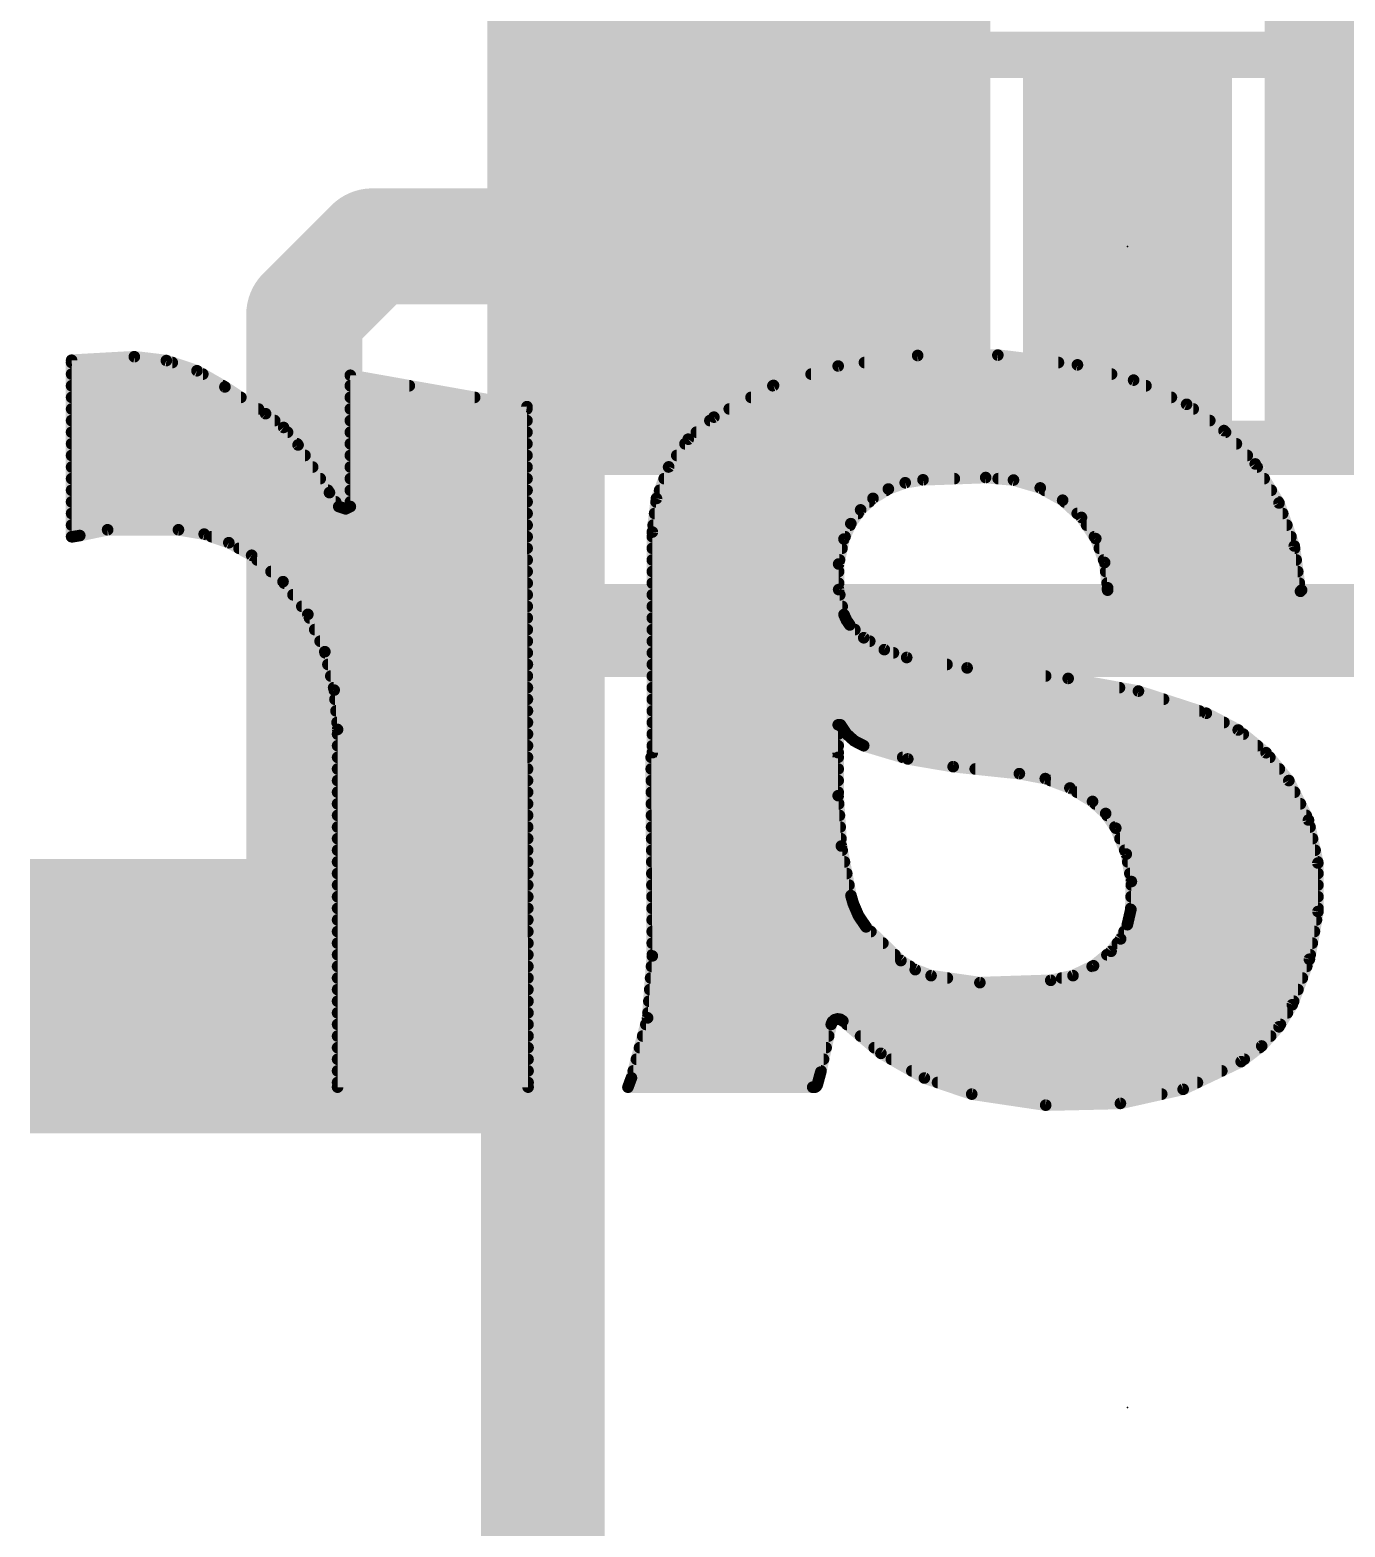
# Model space of a CAD drawing. Extents: x -57.1 to 21.7, y -10.2 to 39.5.
# Drawn here: x 14.11 to 16.986, y 16.249 to 19.523 of the extents above; entities that cross this region are included whole.
import ezdxf

# ---------------------------------------------------------------- set-up
doc = ezdxf.new("R2010")
doc.units = 0
for name, color, linetype in [('1', 12, 'CONTINUOUS'), ('16', 132, 'CONTINUOUS'), ('21', 53, 'CONTINUOUS'), ('22', 53, 'CONTINUOUS'), ('23', 53, 'CONTINUOUS'), ('51', 53, 'CONTINUOUS')]:
    doc.layers.add(name, color=color, linetype=linetype)

# ---------------------------------------------------------------- blocks, each defined once
blk = doc.blocks.new('RECT')
blk.add_solid([(-0.5, -0.5), (0.5, -0.5), (-0.5, 0.5), (0.5, 0.5)])

msp = doc.modelspace()

# ---------------------------------------------------------------- linework, layer by layer
at = {"layer": '1', "const_width": 0.254}
for points in [[(15.66, 20.955), (15.66, 19.05)], [(14.71, 18.901), (14.859, 19.05)], [(14.859, 19.05), (15.66, 19.05)], [(14.71, 17.41), (14.71, 18.901)]]:
    msp.add_lwpolyline(points, dxfattribs=at)
at = {"layer": '1', "const_width": 0.127}
for points in [[(14.859, 19.1135, 1), (14.859, 18.9865)], [(14.9039, 19.0051, 1), (14.8141, 19.0949)], [(15.66, 18.9865, 1), (15.66, 19.1135)], [(15.5965, 19.05, 1), (15.7235, 19.05)], [(14.7735, 18.901, 1), (14.6465, 18.901)], [(14.6651, 18.9459, 1), (14.7549, 18.8561)], [(14.6465, 17.41, 1), (14.7735, 17.41)]]:
    msp.add_lwpolyline(points, format="xyb", dxfattribs=at)
at = {"layer": '16', "const_width": 0.254}
msp.add_lwpolyline([(15.24, 24.892), (15.24, 15.24)], dxfattribs=at)
at = {"layer": '21', "const_width": 0.2032}
for points in [[(15.083, 18.137), (15.083, 18.21)], [(15.083, 18.21), (17.91, 18.21)]]:
    msp.add_lwpolyline(points, dxfattribs=at)
at = {"layer": '21', "const_width": 0.1016}
for points in [[(15.1338, 18.21, 1), (15.0322, 18.21)], [(15.083, 18.2608, 1), (15.083, 18.1592)], [(15.0322, 18.137, 1), (15.1338, 18.137)]]:
    msp.add_lwpolyline(points, format="xyb", dxfattribs=at)
at = {"layer": '22', "const_width": 0.0254}
for points in [[(14.3383, 18.8087), (14.2011, 18.8011)], [(14.2011, 18.8011), (14.2011, 18.415)], [(14.2011, 18.796), (14.4212, 18.796)], [(14.4084, 18.8003), (14.3383, 18.8087)], [(14.4753, 18.778), (14.4084, 18.8003)], [(15.7361, 18.7459), (15.8775, 18.7884)], [(15.8775, 18.7884), (16.0514, 18.8114)], [(15.935, 18.796), (16.3592, 18.796)], [(16.0514, 18.8114), (16.2267, 18.8122)], [(16.2267, 18.8122), (16.4008, 18.7909)], [(16.4008, 18.7909), (16.5237, 18.7575)], [(14.2011, 18.7706), (14.4881, 18.7706)], [(14.5364, 18.7427), (14.4753, 18.778)], [(15.1968, 18.6995), (14.8107, 18.7681)], [(14.8107, 18.7681), (14.8107, 18.481)], [(15.8183, 18.7706), (16.4754, 18.7706)], [(16.5237, 18.7575), (16.6395, 18.7046)], [(14.2011, 18.7452), (14.5321, 18.7452)], [(14.2011, 18.7198), (14.5712, 18.7198)], [(14.6253, 18.6842), (14.5364, 18.7427)], [(14.8107, 18.7452), (14.9396, 18.7452)], [(14.8107, 18.7198), (15.0825, 18.7198)], [(15.6058, 18.6766), (15.7361, 18.7459)], [(15.687, 18.7198), (16.6062, 18.7198)], [(15.7348, 18.7452), (16.5506, 18.7452)], [(14.2011, 18.6944), (14.6098, 18.6944)], [(14.8107, 18.6944), (15.1968, 18.6944)], [(15.1994, 17.211), (15.1968, 18.6995)], [(15.6393, 18.6944), (16.654, 18.6944)], [(16.6395, 18.7046), (16.7213, 18.6471)], [(14.2011, 18.669), (14.6452, 18.669)], [(14.6648, 18.654), (14.6253, 18.6842)], [(14.6964, 18.6157), (14.6648, 18.654)], [(14.8107, 18.669), (15.1969, 18.669)], [(15.5496, 18.6283), (15.6058, 18.6766)], [(15.597, 18.669), (16.6902, 18.669)], [(14.2011, 18.6436), (14.6733, 18.6436)], [(14.8107, 18.6436), (15.1969, 18.6436)], [(15.5069, 18.5678), (15.5496, 18.6283)], [(15.5674, 18.6436), (16.7246, 18.6436)], [(16.7213, 18.6471), (16.7896, 18.5742)], [(14.2011, 18.6182), (14.6943, 18.6182)], [(14.2011, 18.5928), (14.7115, 18.5928)], [(14.765, 18.5115), (14.6964, 18.6157)], [(14.8107, 18.6182), (15.1969, 18.6182)], [(14.8107, 18.5928), (15.197, 18.5928)], [(15.5246, 18.5928), (16.7721, 18.5928)], [(15.5425, 18.6182), (16.7484, 18.6182)], [(14.2011, 18.5674), (14.7282, 18.5674)], [(14.8107, 18.5674), (15.197, 18.5674)], [(15.4802, 18.4987), (15.5069, 18.5678)], [(15.5067, 18.5674), (16.7937, 18.5674)], [(16.7896, 18.5742), (16.8416, 18.4888)], [(14.2011, 18.542), (14.7449, 18.542)], [(14.8107, 18.542), (15.1971, 18.542)], [(15.4969, 18.542), (16.1316, 18.542)], [(16.0242, 18.5331), (15.9873, 18.5194)], [(16.063, 18.5395), (16.0242, 18.5331)], [(16.2001, 18.5445), (16.063, 18.5395)], [(16.2609, 18.539), (16.2001, 18.5445)], [(16.2275, 18.542), (16.8092, 18.542)], [(16.3195, 18.5217), (16.2609, 18.539)], [(14.2011, 18.5166), (14.7616, 18.5166)], [(14.2011, 18.4912), (14.7785, 18.4912)], [(14.7853, 18.481), (14.765, 18.5115)], [(14.8107, 18.5166), (15.1971, 18.5166)], [(14.8107, 18.4912), (15.1972, 18.4912)], [(15.4711, 18.4252), (15.4802, 18.4987)], [(15.4793, 18.4912), (15.9455, 18.4912)], [(15.4871, 18.5166), (15.9828, 18.5166)], [(15.9537, 18.4988), (15.9266, 18.4737)], [(15.9873, 18.5194), (15.9537, 18.4988)], [(16.3684, 18.4948), (16.3195, 18.5217)], [(16.3288, 18.5166), (16.8246, 18.5166)], [(16.4096, 18.4572), (16.3684, 18.4948)], [(16.3724, 18.4912), (16.8401, 18.4912)], [(14.2011, 18.4658), (15.1972, 18.4658)], [(14.8006, 18.476), (14.7853, 18.481)], [(14.8107, 18.481), (14.8006, 18.476)], [(15.4761, 18.4658), (15.921, 18.4658)], [(15.9266, 18.4737), (15.9052, 18.4437)], [(16.4002, 18.4658), (16.8497, 18.4658)], [(16.4408, 18.4109), (16.4096, 18.4572)], [(16.8416, 18.4888), (16.875, 18.3946)], [(14.2011, 18.4404), (15.1973, 18.4404)], [(14.2189, 18.4175), (14.2799, 18.4302)], [(14.2799, 18.4302), (14.4348, 18.4302)], [(14.4348, 18.4302), (14.491, 18.4207)], [(15.4711, 17.9426), (15.4711, 18.4252)], [(15.473, 18.4404), (15.9037, 18.4404)], [(15.9052, 18.4437), (15.8902, 18.4099)], [(16.4209, 18.4404), (16.8587, 18.4404)], [(14.2011, 18.415), (14.2037, 18.415)], [(14.2011, 18.415), (14.2037, 18.415)], [(14.2037, 18.415), (14.2189, 18.4175)], [(14.491, 18.4207), (14.5449, 18.4019)], [(14.5073, 18.415), (15.1973, 18.415)], [(14.5449, 18.4019), (14.5948, 18.3744)], [(15.4711, 18.415), (15.8925, 18.415)], [(15.8902, 18.4099), (15.8785, 18.3553)], [(16.438, 18.415), (16.8678, 18.415)], [(16.4602, 18.3586), (16.4408, 18.4109)], [(16.875, 18.3946), (16.8885, 18.2956)], [(14.5672, 18.3896), (15.1973, 18.3896)], [(14.5948, 18.3744), (14.6635, 18.3167)], [(14.6069, 18.3642), (15.1974, 18.3642)], [(15.4711, 18.3896), (15.8859, 18.3896)], [(15.4711, 18.3642), (15.8804, 18.3642)], [(16.4487, 18.3896), (16.8757, 18.3896)], [(16.4581, 18.3642), (16.8791, 18.3642)], [(16.4668, 18.3032), (16.4602, 18.3586)], [(14.6372, 18.3388), (15.1974, 18.3388)], [(15.4711, 18.3388), (15.8785, 18.3388)], [(15.8785, 18.3553), (15.8785, 18.2994)], [(16.4626, 18.3388), (16.8826, 18.3388)], [(14.6635, 18.3167), (14.7178, 18.2452)], [(14.666, 18.3134), (15.1975, 18.3134)], [(15.4711, 18.3134), (15.8785, 18.3134)], [(15.8785, 18.2994), (15.8902, 18.2448)], [(16.4656, 18.3134), (16.8861, 18.3134)], [(16.4668, 18.2982), (16.4668, 18.3032)], [(16.891, 18.2982), (16.4668, 18.2982)], [(16.8885, 18.2956), (16.891, 18.2982)], [(14.6853, 18.288), (15.1975, 18.288)], [(14.7045, 18.2626), (15.1976, 18.2626)], [(15.4711, 18.288), (15.881, 18.288)], [(15.4711, 18.2626), (15.8864, 18.2626)], [(14.7178, 18.2452), (14.7549, 18.1635)], [(14.7214, 18.2372), (15.1976, 18.2372)], [(15.4711, 18.2372), (15.8935, 18.2372)], [(15.8902, 18.2448), (15.8955, 18.2328)], [(15.8955, 18.2328), (15.9029, 18.222)], [(14.7329, 18.2118), (15.1977, 18.2118)], [(15.4711, 18.2118), (15.914, 18.2118)], [(15.9029, 18.222), (15.9334, 18.194)], [(14.7445, 18.1864), (15.1977, 18.1864)], [(14.7549, 18.1635), (14.7754, 18.0795)], [(15.4711, 18.1864), (15.9466, 18.1864)], [(15.9334, 18.194), (15.9784, 18.1681)], [(15.9784, 18.1681), (16.0274, 18.1508)], [(14.7555, 18.161), (15.1977, 18.161)], [(14.7617, 18.1356), (15.1978, 18.1356)], [(15.4711, 18.161), (15.9984, 18.161)], [(15.4711, 18.1356), (16.1155, 18.1356)], [(16.0274, 18.1508), (16.1595, 18.128)], [(14.7679, 18.1102), (15.1978, 18.1102)], [(15.4711, 18.1102), (16.3313, 18.1102)], [(16.1595, 18.128), (16.3805, 18.1051)], [(16.3805, 18.1051), (16.5342, 18.0773)], [(14.7741, 18.0848), (15.1979, 18.0848)], [(14.7754, 18.0795), (14.7828, 17.9934)], [(15.4711, 18.0848), (16.4927, 18.0848)], [(16.5342, 18.0773), (16.6827, 18.0289)], [(14.7771, 18.0594), (15.1979, 18.0594)], [(14.7793, 18.034), (15.198, 18.034)], [(15.4711, 18.0594), (16.5891, 18.0594)], [(15.4711, 18.034), (16.667, 18.034)], [(14.7815, 18.0086), (15.198, 18.0086)], [(15.4711, 18.0086), (16.7213, 18.0086)], [(15.8826, 18.0035), (15.8775, 18.0035)], [(15.8775, 18.0035), (15.8775, 17.9426)], [(15.8954, 17.9841), (15.8826, 18.0035)], [(16.6827, 18.0289), (16.7524, 17.9923)], [(14.7828, 17.9934), (14.7828, 17.211)], [(14.7828, 17.9832), (15.1981, 17.9832)], [(15.4711, 17.9832), (15.8775, 17.9832)], [(15.9127, 17.9685), (15.8954, 17.9841)], [(15.8964, 17.9832), (16.7635, 17.9832)], [(15.9334, 17.9578), (15.9127, 17.9685)], [(16.7524, 17.9923), (16.8133, 17.9425)], [(14.7828, 17.9578), (15.1981, 17.9578)], [(14.7828, 17.9324), (15.1981, 17.9324)], [(15.4711, 17.4981), (15.4686, 17.9324)], [(15.4686, 17.9324), (15.8775, 17.9324)], [(15.4711, 17.9578), (15.8775, 17.9578)], [(15.8775, 17.9426), (15.4711, 17.9426)], [(15.8775, 17.9324), (15.8775, 17.8486)], [(16.0298, 17.929), (15.9334, 17.9578)], [(15.9334, 17.9578), (16.7946, 17.9578)], [(16.0186, 17.9324), (16.8216, 17.9324)], [(16.8133, 17.9425), (16.8631, 17.8816)], [(14.7828, 17.907), (15.1982, 17.907)], [(15.4687, 17.907), (15.8775, 17.907)], [(16.129, 17.9121), (16.0298, 17.929)], [(16.2738, 17.8968), (16.129, 17.9121)], [(16.1773, 17.907), (16.8423, 17.907)], [(14.7828, 17.8816), (15.1982, 17.8816)], [(15.4689, 17.8816), (15.8775, 17.8816)], [(16.3304, 17.886), (16.2738, 17.8968)], [(16.3843, 17.8655), (16.3304, 17.886)], [(16.3419, 17.8816), (16.8631, 17.8816)], [(16.8631, 17.8816), (16.906, 17.7954)], [(14.7828, 17.8562), (15.1983, 17.8562)], [(15.469, 17.8562), (15.8775, 17.8562)], [(15.8775, 17.8486), (15.8845, 17.7385)], [(16.4338, 17.8359), (16.3843, 17.8655)], [(16.3998, 17.8562), (16.8757, 17.8562)], [(16.4626, 17.8096), (16.4338, 17.8359)], [(14.7828, 17.8308), (15.1983, 17.8308)], [(14.7828, 17.8054), (15.1984, 17.8054)], [(15.4692, 17.8308), (15.8786, 17.8308)], [(15.4693, 17.8054), (15.8803, 17.8054)], [(16.4394, 17.8308), (16.8884, 17.8308)], [(16.4846, 17.7775), (16.4626, 17.8096)], [(16.4655, 17.8054), (16.901, 17.8054)], [(14.7828, 17.78), (15.1984, 17.78)], [(15.4695, 17.78), (15.8819, 17.78)], [(16.4829, 17.78), (16.9094, 17.78)], [(16.5076, 17.7209), (16.4846, 17.7775)], [(16.906, 17.7954), (16.9266, 17.7013)], [(14.7828, 17.7546), (15.1985, 17.7546)], [(15.4696, 17.7546), (15.8835, 17.7546)], [(15.8845, 17.7385), (15.9055, 17.6301)], [(16.4939, 17.7546), (16.9149, 17.7546)], [(14.7828, 17.7292), (15.1985, 17.7292)], [(14.7828, 17.7038), (15.1985, 17.7038)], [(15.4698, 17.7292), (15.8863, 17.7292)], [(15.4699, 17.7038), (15.8912, 17.7038)], [(16.5042, 17.7292), (16.9205, 17.7292)], [(16.5187, 17.6608), (16.5076, 17.7209)], [(16.5108, 17.7038), (16.9261, 17.7038)], [(14.7828, 17.6784), (15.1986, 17.6784)], [(15.4701, 17.6784), (15.8962, 17.6784)], [(16.5155, 17.6784), (16.9267, 17.6784)], [(16.9266, 17.7013), (16.9269, 17.5952)], [(14.7828, 17.653), (15.1986, 17.653)], [(15.4702, 17.653), (15.9011, 17.653)], [(16.5176, 17.5997), (16.5187, 17.6608)], [(16.5186, 17.653), (16.9267, 17.653)], [(14.7828, 17.6276), (15.1987, 17.6276)], [(15.4704, 17.6276), (15.9062, 17.6276)], [(15.9055, 17.6301), (15.9106, 17.6124)], [(15.9106, 17.6124), (15.9221, 17.5856)], [(16.5181, 17.6276), (16.9268, 17.6276)], [(14.7828, 17.6022), (15.1987, 17.6022)], [(14.7828, 17.5768), (15.1988, 17.5768)], [(15.4705, 17.6022), (15.915, 17.6022)], [(15.4707, 17.5768), (15.9281, 17.5768)], [(15.9221, 17.5856), (15.9385, 17.5616)], [(16.5099, 17.5663), (16.5176, 17.5997)], [(16.5123, 17.5768), (16.9235, 17.5768)], [(16.5176, 17.6022), (16.9268, 17.6022)], [(16.9269, 17.5952), (16.908, 17.4907)], [(14.7828, 17.5514), (15.1988, 17.5514)], [(15.4708, 17.5514), (15.949, 17.5514)], [(15.9385, 17.5616), (16.0147, 17.4879)], [(16.4953, 17.5354), (16.5099, 17.5663)], [(16.5028, 17.5514), (16.919, 17.5514)], [(14.7828, 17.526), (15.1989, 17.526)], [(15.4709, 17.526), (15.9753, 17.526)], [(16.436, 17.4766), (16.4744, 17.5082)], [(16.4744, 17.5082), (16.4953, 17.5354)], [(16.4881, 17.526), (16.9144, 17.526)], [(14.7828, 17.5006), (15.1989, 17.5006)], [(14.7828, 17.4752), (15.1989, 17.4752)], [(15.4608, 17.3626), (15.4711, 17.4981)], [(15.4694, 17.4752), (16.0348, 17.4752)], [(15.4711, 17.5006), (16.0016, 17.5006)], [(16.0147, 17.4879), (16.046, 17.4681)], [(16.3911, 17.455), (16.436, 17.4766)], [(16.4331, 17.4752), (16.9022, 17.4752)], [(16.4652, 17.5006), (16.9098, 17.5006)], [(16.908, 17.4907), (16.8707, 17.3914)], [(14.7828, 17.4498), (15.199, 17.4498)], [(15.4674, 17.4498), (16.1163, 17.4498)], [(16.046, 17.4681), (16.0807, 17.4549)], [(16.0807, 17.4549), (16.1874, 17.4396)], [(16.1874, 17.4396), (16.3424, 17.4447)], [(16.3424, 17.4447), (16.3911, 17.455)], [(16.3665, 17.4498), (16.8926, 17.4498)], [(14.7828, 17.4244), (15.199, 17.4244)], [(15.4655, 17.4244), (16.8831, 17.4244)], [(14.7828, 17.399), (15.1991, 17.399)], [(15.4635, 17.399), (16.8736, 17.399)], [(16.8707, 17.3914), (16.8415, 17.3431)], [(14.7828, 17.3736), (15.1991, 17.3736)], [(14.7828, 17.3482), (15.1992, 17.3482)], [(15.4254, 17.2314), (15.4608, 17.3626)], [(15.4569, 17.3482), (15.8623, 17.3482)], [(15.4616, 17.3736), (16.8599, 17.3736)], [(15.8623, 17.3482), (15.8394, 17.2441)], [(15.8649, 17.3541), (15.8623, 17.3482)], [(15.8697, 17.3584), (15.8649, 17.3541)], [(15.8759, 17.3603), (15.8697, 17.3584)], [(15.8823, 17.3594), (15.8759, 17.3603)], [(15.8877, 17.3558), (15.8823, 17.3594)], [(15.971, 17.285), (15.8877, 17.3558)], [(15.8966, 17.3482), (16.8446, 17.3482)], [(16.8415, 17.3431), (16.8038, 17.3011)], [(14.7828, 17.3228), (15.1992, 17.3228)], [(15.45, 17.3228), (15.8567, 17.3228)], [(15.9265, 17.3228), (16.8233, 17.3228)], [(14.7828, 17.2974), (15.1993, 17.2974)], [(15.4432, 17.2974), (15.8511, 17.2974)], [(15.9564, 17.2974), (16.7989, 17.2974)], [(16.0661, 17.231), (15.971, 17.285)], [(16.8038, 17.3011), (16.7589, 17.2669)], [(14.7828, 17.272), (15.1993, 17.272)], [(14.7828, 17.2466), (15.1993, 17.2466)], [(15.4295, 17.2466), (15.8399, 17.2466)], [(15.4363, 17.272), (15.8455, 17.272)], [(15.9939, 17.272), (16.7656, 17.272)], [(16.0386, 17.2466), (16.7164, 17.2466)], [(16.7589, 17.2669), (16.632, 17.2063)], [(14.7828, 17.2212), (15.1994, 17.2212)], [(15.4178, 17.211), (15.4254, 17.2314)], [(15.4216, 17.2212), (15.8332, 17.2212)], [(15.8296, 17.2125), (15.8259, 17.2107)], [(15.8318, 17.2161), (15.8296, 17.2125)], [(15.8394, 17.2441), (15.8318, 17.2161)], [(16.1696, 17.1958), (16.0661, 17.231)], [(16.0949, 17.2212), (16.6631, 17.2212)], [(14.7828, 17.211), (15.1994, 17.211)], [(15.8217, 17.211), (15.4178, 17.211)], [(15.8259, 17.2107), (15.8217, 17.211)], [(16.3313, 17.1717), (16.1696, 17.1958)], [(16.1696, 17.1958), (16.5851, 17.1958)], [(16.632, 17.2063), (16.4948, 17.1755)], [(16.4948, 17.1755), (16.3313, 17.1717)]]:
    msp.add_lwpolyline(points, dxfattribs=at)
at = {"layer": '22', "const_width": 0.0127}
for points in [[(14.2007, 18.8074, 1), (14.2015, 18.7948)], [(14.2011, 18.8024, 1), (14.2011, 18.7896)], [(14.2074, 18.8011, 1), (14.1948, 18.8011)], [(14.3391, 18.815, 1), (14.3375, 18.8024)], [(14.3387, 18.8024, 1), (14.3379, 18.815)], [(14.4104, 18.8063, 1), (14.4063, 18.7943)], [(14.4076, 18.794, 1), (14.4091, 18.8066)], [(14.4212, 18.7896, 1), (14.4212, 18.8024)], [(15.8767, 18.7947, 1), (15.8783, 18.7821)], [(15.8793, 18.7823, 1), (15.8757, 18.7945)], [(15.935, 18.8024, 1), (15.935, 18.7896)], [(16.0513, 18.8177, 1), (16.0514, 18.805)], [(16.0522, 18.8051, 1), (16.0505, 18.8177)], [(16.2275, 18.8185, 1), (16.226, 18.8059)], [(16.2268, 18.8059, 1), (16.2267, 18.8186)], [(16.3592, 18.7896, 1), (16.3592, 18.8024)], [(16.4025, 18.797, 1), (16.3991, 18.7848)], [(16.4, 18.7846, 1), (16.4016, 18.7972)], [(14.2011, 18.777, 1), (14.2011, 18.7643)], [(14.4785, 18.7835, 1), (14.4721, 18.7725)], [(14.4733, 18.772, 1), (14.4773, 18.784)], [(14.4881, 18.7643, 1), (14.4881, 18.777)], [(14.8118, 18.7744, 1), (14.8096, 18.7618)], [(14.8171, 18.7681, 1), (14.8044, 18.7681)], [(15.8183, 18.777, 1), (15.8183, 18.7643)], [(16.4754, 18.7643, 1), (16.4754, 18.777)], [(16.5263, 18.7633, 1), (16.521, 18.7517)], [(16.522, 18.7514, 1), (16.5253, 18.7636)], [(14.2011, 18.7516, 1), (14.2011, 18.7388)], [(14.2011, 18.7262, 1), (14.2011, 18.7134)], [(14.5399, 18.748, 1), (14.5329, 18.7374)], [(14.5321, 18.7388, 1), (14.5321, 18.7516)], [(14.5332, 18.7372, 1), (14.5396, 18.7482)], [(14.5712, 18.7134, 1), (14.5712, 18.7262)], [(14.8107, 18.7516, 1), (14.8107, 18.7388)], [(14.8107, 18.7262, 1), (14.8107, 18.7134)], [(14.9396, 18.7388, 1), (14.9396, 18.7516)], [(15.0825, 18.7134, 1), (15.0825, 18.7262)], [(15.687, 18.7262, 1), (15.687, 18.7134)], [(15.7348, 18.7516, 1), (15.7348, 18.7388)], [(15.7343, 18.752, 1), (15.738, 18.7398)], [(15.7391, 18.7403, 1), (15.7331, 18.7515)], [(16.5506, 18.7388, 1), (16.5506, 18.7516)], [(16.6062, 18.7134, 1), (16.6062, 18.7262)], [(14.2011, 18.7008, 1), (14.2011, 18.6881)], [(14.6098, 18.6881, 1), (14.6098, 18.7008)], [(14.8107, 18.7008, 1), (14.8107, 18.6881)], [(15.2031, 18.6995, 1), (15.1905, 18.6995)], [(15.1957, 18.6932, 1), (15.1979, 18.7058)], [(15.1968, 18.6881, 1), (15.1968, 18.7008)], [(15.6393, 18.7008, 1), (15.6393, 18.6881)], [(16.6432, 18.7098, 1), (16.6358, 18.6994)], [(16.6369, 18.6988, 1), (16.6421, 18.7104)], [(16.654, 18.6881, 1), (16.654, 18.7008)], [(14.2011, 18.6754, 1), (14.2011, 18.6626)], [(14.6292, 18.6892, 1), (14.6214, 18.6792)], [(14.6218, 18.6789, 1), (14.6288, 18.6895)], [(14.6452, 18.6626, 1), (14.6452, 18.6754)], [(14.6696, 18.658, 1), (14.6599, 18.65)], [(14.8107, 18.6754, 1), (14.8107, 18.6626)], [(15.1969, 18.6626, 1), (15.1969, 18.6754)], [(15.597, 18.6754, 1), (15.597, 18.6626)], [(15.6028, 18.6822, 1), (15.6088, 18.671)], [(15.6099, 18.6718, 1), (15.6017, 18.6814)], [(16.6902, 18.6626, 1), (16.6902, 18.6754)], [(14.2011, 18.65, 1), (14.2011, 18.6372)], [(14.6609, 18.649, 1), (14.6686, 18.659)], [(14.6733, 18.6372, 1), (14.6733, 18.65)], [(14.8107, 18.65, 1), (14.8107, 18.6372)], [(15.1969, 18.6372, 1), (15.1969, 18.65)], [(15.5455, 18.6331, 1), (15.5538, 18.6235)], [(15.5548, 18.6246, 1), (15.5444, 18.632)], [(15.5674, 18.65, 1), (15.5674, 18.6372)], [(16.7259, 18.6515, 1), (16.7166, 18.6428)], [(16.7176, 18.6419, 1), (16.7249, 18.6523)], [(16.7246, 18.6372, 1), (16.7246, 18.65)], [(14.2011, 18.6246, 1), (14.2011, 18.6119)], [(14.2011, 18.5992, 1), (14.2011, 18.5864)], [(14.7017, 18.6192, 1), (14.6911, 18.6122)], [(14.6915, 18.6117, 1), (14.7013, 18.6197)], [(14.6943, 18.6119, 1), (14.6943, 18.6246)], [(14.7115, 18.5864, 1), (14.7115, 18.5992)], [(14.8107, 18.6246, 1), (14.8107, 18.6119)], [(14.8107, 18.5992, 1), (14.8107, 18.5864)], [(15.1969, 18.6119, 1), (15.1969, 18.6246)], [(15.197, 18.5864, 1), (15.197, 18.5992)], [(15.5246, 18.5992, 1), (15.5246, 18.5864)], [(15.5425, 18.6246, 1), (15.5425, 18.6119)], [(16.7484, 18.6119, 1), (16.7484, 18.6246)], [(16.7721, 18.5864, 1), (16.7721, 18.5992)], [(14.2011, 18.5738, 1), (14.2011, 18.561)], [(14.7282, 18.561, 1), (14.7282, 18.5738)], [(14.8107, 18.5738, 1), (14.8107, 18.561)], [(15.197, 18.561, 1), (15.197, 18.5738)], [(15.5067, 18.5738, 1), (15.5067, 18.561)], [(15.5017, 18.5715, 1), (15.5121, 18.5641)], [(15.5128, 18.5655, 1), (15.501, 18.5701)], [(16.795, 18.5775, 1), (16.7842, 18.5709)], [(16.785, 18.5698, 1), (16.7942, 18.5785)], [(16.7937, 18.561, 1), (16.7937, 18.5738)], [(14.2011, 18.5484, 1), (14.2011, 18.5357)], [(14.7449, 18.5357, 1), (14.7449, 18.5484)], [(14.8107, 18.5484, 1), (14.8107, 18.5357)], [(15.1971, 18.5357, 1), (15.1971, 18.5484)], [(15.4969, 18.5484, 1), (15.4969, 18.5357)], [(16.0231, 18.5394, 1), (16.0252, 18.5268)], [(16.0264, 18.5271, 1), (16.0219, 18.539)], [(16.0628, 18.5458, 1), (16.0632, 18.5332)], [(16.064, 18.5332, 1), (16.062, 18.5458)], [(16.1316, 18.5357, 1), (16.1316, 18.5484)], [(16.2007, 18.5508, 1), (16.1995, 18.5382)], [(16.2003, 18.5382, 1), (16.1999, 18.5508)], [(16.2275, 18.5484, 1), (16.2275, 18.5357)], [(16.2627, 18.545, 1), (16.2591, 18.5329)], [(16.2603, 18.5326, 1), (16.2615, 18.5453)], [(16.3226, 18.5273, 1), (16.3164, 18.5161)], [(16.8092, 18.5357, 1), (16.8092, 18.5484)], [(14.2011, 18.523, 1), (14.2011, 18.5102)], [(14.2011, 18.4976, 1), (14.2011, 18.4848)], [(14.7703, 18.515, 1), (14.7597, 18.508)], [(14.7597, 18.508, 1), (14.7703, 18.515)], [(14.7616, 18.5102, 1), (14.7616, 18.523)], [(14.7785, 18.4848, 1), (14.7785, 18.4976)], [(14.8107, 18.523, 1), (14.8107, 18.5102)], [(14.8107, 18.4976, 1), (14.8107, 18.4848)], [(15.1971, 18.5102, 1), (15.1971, 18.523)], [(15.1972, 18.4848, 1), (15.1972, 18.4976)], [(15.4793, 18.4976, 1), (15.4793, 18.4848)], [(15.4743, 18.501, 1), (15.4861, 18.4964)], [(15.4865, 18.4979, 1), (15.4739, 18.4995)], [(15.4871, 18.523, 1), (15.4871, 18.5102)], [(15.9455, 18.4848, 1), (15.9455, 18.4976)], [(15.9504, 18.5042, 1), (15.957, 18.4934)], [(15.958, 18.4941, 1), (15.9494, 18.5035)], [(15.9851, 18.5253, 1), (15.9895, 18.5134)], [(15.9828, 18.5102, 1), (15.9828, 18.523)], [(15.9906, 18.5139, 1), (15.984, 18.5248)], [(16.3177, 18.5156, 1), (16.3213, 18.5278)], [(16.3288, 18.523, 1), (16.3288, 18.5102)], [(16.3727, 18.4995, 1), (16.3641, 18.4901)], [(16.3653, 18.4893, 1), (16.3715, 18.5004)], [(16.3724, 18.4976, 1), (16.3724, 18.4848)], [(16.8246, 18.5102, 1), (16.8246, 18.523)], [(16.8401, 18.4848, 1), (16.8401, 18.4976)], [(14.2011, 18.4722, 1), (14.2011, 18.4595)], [(14.7873, 18.487, 1), (14.7833, 18.475)], [(14.78, 18.4775, 1), (14.7906, 18.4845)], [(14.7978, 18.4817, 1), (14.8034, 18.4703)], [(14.7986, 18.47, 1), (14.8026, 18.482)], [(14.8044, 18.481, 1), (14.8171, 18.481)], [(14.8135, 18.4753, 1), (14.8079, 18.4867)], [(15.1972, 18.4595, 1), (15.1972, 18.4722)], [(15.4761, 18.4722, 1), (15.4761, 18.4595)], [(15.9223, 18.4784, 1), (15.9309, 18.469)], [(15.921, 18.4595, 1), (15.921, 18.4722)], [(15.9318, 18.47, 1), (15.9215, 18.4774)], [(16.4002, 18.4722, 1), (16.4002, 18.4595)], [(16.4149, 18.4607, 1), (16.4043, 18.4536)], [(16.8475, 18.4909, 1), (16.8356, 18.4867)], [(16.8361, 18.4855, 1), (16.847, 18.4921)], [(16.8497, 18.4595, 1), (16.8497, 18.4722)], [(14.2011, 18.4468, 1), (14.2011, 18.434)], [(14.2799, 18.4366, 1), (14.2799, 18.4238)], [(14.2812, 18.424, 1), (14.2786, 18.4364)], [(14.4359, 18.4365, 1), (14.4337, 18.4239)], [(14.4348, 18.4238, 1), (14.4348, 18.4366)], [(15.1973, 18.434, 1), (15.1973, 18.4468)], [(15.4775, 18.4252, 1), (15.4648, 18.4252)], [(15.473, 18.4468, 1), (15.473, 18.434)], [(15.9, 18.4473, 1), (15.9103, 18.44)], [(15.911, 18.4411, 1), (15.8994, 18.4462)], [(15.9037, 18.434, 1), (15.9037, 18.4468)], [(16.4053, 18.4525, 1), (16.4139, 18.4619)], [(16.4209, 18.4468, 1), (16.4209, 18.434)], [(16.8587, 18.434, 1), (16.8587, 18.4468)], [(14.2011, 18.4214, 1), (14.2011, 18.4086)], [(14.2011, 18.4214, 1), (14.2011, 18.4086)], [(14.1948, 18.415, 1), (14.2074, 18.415)], [(14.2027, 18.4213, 1), (14.2047, 18.4087)], [(14.2037, 18.4086, 1), (14.2037, 18.4214)], [(14.2037, 18.4086, 1), (14.2037, 18.4214)], [(14.2176, 18.4237, 1), (14.2202, 18.4113)], [(14.2199, 18.4112, 1), (14.2179, 18.4238)], [(14.4931, 18.4267, 1), (14.4889, 18.4147)], [(14.49, 18.4144, 1), (14.4921, 18.4269)], [(14.5073, 18.4214, 1), (14.5073, 18.4086)], [(14.5479, 18.4075, 1), (14.5418, 18.3964)], [(14.5428, 18.3959, 1), (14.547, 18.4079)], [(15.1973, 18.4086, 1), (15.1973, 18.4214)], [(15.4648, 18.426, 1), (15.4774, 18.4244)], [(15.4711, 18.4214, 1), (15.4711, 18.4086)], [(15.8844, 18.4125, 1), (15.896, 18.4073)], [(15.8964, 18.4086, 1), (15.884, 18.4112)], [(15.8925, 18.4086, 1), (15.8925, 18.4214)], [(16.438, 18.4214, 1), (16.438, 18.4086)], [(16.4467, 18.4131, 1), (16.4348, 18.4087)], [(16.4355, 18.4074, 1), (16.4461, 18.4145)], [(16.8678, 18.4086, 1), (16.8678, 18.4214)], [(16.8813, 18.3955, 1), (16.8687, 18.3938)], [(14.5672, 18.396, 1), (14.5672, 18.3833)], [(14.5989, 18.3793, 1), (14.5907, 18.3695)], [(14.5917, 18.3688, 1), (14.5979, 18.38)], [(14.6069, 18.3706, 1), (14.6069, 18.3578)], [(15.1973, 18.3833, 1), (15.1973, 18.396)], [(15.1974, 18.3578, 1), (15.1974, 18.3706)], [(15.4711, 18.396, 1), (15.4711, 18.3833)], [(15.4711, 18.3706, 1), (15.4711, 18.3578)], [(15.8804, 18.3578, 1), (15.8804, 18.3706)], [(15.8859, 18.3833, 1), (15.8859, 18.396)], [(16.4487, 18.396, 1), (16.4487, 18.3833)], [(16.4581, 18.3706, 1), (16.4581, 18.3578)], [(16.4665, 18.3594, 1), (16.4539, 18.3579)], [(16.869, 18.3925, 1), (16.881, 18.3968)], [(16.8757, 18.3833, 1), (16.8757, 18.396)], [(16.8791, 18.3578, 1), (16.8791, 18.3706)], [(14.6372, 18.3452, 1), (14.6372, 18.3325)], [(15.1974, 18.3325, 1), (15.1974, 18.3452)], [(15.4711, 18.3452, 1), (15.4711, 18.3325)], [(15.8723, 18.3566, 1), (15.8847, 18.354)], [(15.8849, 18.3553, 1), (15.8722, 18.3553)], [(15.8785, 18.3325, 1), (15.8785, 18.3452)], [(16.4543, 18.3564, 1), (16.4662, 18.3608)], [(16.4626, 18.3452, 1), (16.4626, 18.3325)], [(16.8826, 18.3325, 1), (16.8826, 18.3452)], [(14.6686, 18.3205, 1), (14.6584, 18.3128)], [(14.6594, 18.3118, 1), (14.6676, 18.3215)], [(14.666, 18.3198, 1), (14.666, 18.3071)], [(15.1975, 18.3071, 1), (15.1975, 18.3198)], [(15.4711, 18.3198, 1), (15.4711, 18.3071)], [(15.8847, 18.3007, 1), (15.8723, 18.2981)], [(15.8722, 18.2994, 1), (15.8849, 18.2994)], [(15.8785, 18.3071, 1), (15.8785, 18.3198)], [(16.4656, 18.3198, 1), (16.4656, 18.3071)], [(16.4732, 18.3032, 1), (16.4604, 18.3032)], [(16.4668, 18.3046, 1), (16.4668, 18.2919)], [(16.4605, 18.3025, 1), (16.4731, 18.3039)], [(16.8839, 18.3, 1), (16.8931, 18.2912)], [(16.8861, 18.3071, 1), (16.8861, 18.3198)], [(16.8956, 18.2938, 1), (16.8864, 18.3026)], [(16.891, 18.2919, 1), (16.891, 18.3046)], [(14.6853, 18.2944, 1), (14.6853, 18.2816)], [(14.7045, 18.269, 1), (14.7045, 18.2563)], [(15.1975, 18.2816, 1), (15.1975, 18.2944)], [(15.1976, 18.2563, 1), (15.1976, 18.269)], [(15.4711, 18.2944, 1), (15.4711, 18.2816)], [(15.4711, 18.269, 1), (15.4711, 18.2563)], [(15.881, 18.2816, 1), (15.881, 18.2944)], [(15.8864, 18.2563, 1), (15.8864, 18.269)], [(16.4604, 18.2982, 1), (16.4732, 18.2982)], [(16.8822, 18.2947, 1), (16.8948, 18.2965)], [(14.7235, 18.2478, 1), (14.712, 18.2426)], [(14.7127, 18.2413, 1), (14.7228, 18.249)], [(14.7214, 18.2436, 1), (14.7214, 18.2309)], [(15.1976, 18.2309, 1), (15.1976, 18.2436)], [(15.4711, 18.2436, 1), (15.4711, 18.2309)], [(15.896, 18.2473, 1), (15.8844, 18.2423)], [(15.884, 18.2435, 1), (15.8964, 18.2461)], [(15.9007, 18.2364, 1), (15.8902, 18.2292)], [(15.8896, 18.2302, 1), (15.9013, 18.2353)], [(15.8935, 18.2309, 1), (15.8935, 18.2436)], [(14.7329, 18.2182, 1), (14.7329, 18.2054)], [(15.1977, 18.2054, 1), (15.1977, 18.2182)], [(15.4711, 18.2182, 1), (15.4711, 18.2054)], [(15.9072, 18.2267, 1), (15.8986, 18.2173)], [(15.8977, 18.2184, 1), (15.9081, 18.2256)], [(15.914, 18.2054, 1), (15.914, 18.2182)], [(14.7445, 18.1928, 1), (14.7445, 18.1801)], [(14.7611, 18.165, 1), (14.7487, 18.162)], [(15.1977, 18.1801, 1), (15.1977, 18.1928)], [(15.4711, 18.1928, 1), (15.4711, 18.1801)], [(15.9366, 18.1995, 1), (15.9302, 18.1885)], [(15.9291, 18.1893, 1), (15.9377, 18.1987)], [(15.9466, 18.1801, 1), (15.9466, 18.1928)], [(15.9805, 18.174, 1), (15.9763, 18.1621)], [(15.9752, 18.1625, 1), (15.9816, 18.1736)], [(14.7491, 18.1609, 1), (14.7607, 18.1661)], [(14.7555, 18.1674, 1), (14.7555, 18.1547)], [(14.7617, 18.142, 1), (14.7617, 18.1292)], [(15.1977, 18.1547, 1), (15.1977, 18.1674)], [(15.1978, 18.1292, 1), (15.1978, 18.142)], [(15.4711, 18.1674, 1), (15.4711, 18.1547)], [(15.4711, 18.142, 1), (15.4711, 18.1292)], [(15.9984, 18.1547, 1), (15.9984, 18.1674)], [(16.0285, 18.1571, 1), (16.0263, 18.1445)], [(16.0253, 18.1448, 1), (16.0295, 18.1568)], [(16.1155, 18.1292, 1), (16.1155, 18.142)], [(14.7679, 18.1166, 1), (14.7679, 18.1039)], [(15.1978, 18.1039, 1), (15.1978, 18.1166)], [(15.4711, 18.1166, 1), (15.4711, 18.1039)], [(16.1602, 18.1343, 1), (16.1588, 18.1217)], [(16.1584, 18.1217, 1), (16.1606, 18.1343)], [(16.3313, 18.1039, 1), (16.3313, 18.1166)], [(16.3816, 18.1113, 1), (16.3794, 18.0989)], [(16.3798, 18.0988, 1), (16.3812, 18.1114)], [(14.7741, 18.0912, 1), (14.7741, 18.0785)], [(14.7817, 18.0801, 1), (14.769, 18.079)], [(14.7692, 18.078, 1), (14.7815, 18.081)], [(15.1979, 18.0785, 1), (15.1979, 18.0912)], [(15.4711, 18.0912, 1), (15.4711, 18.0785)], [(16.4927, 18.0785, 1), (16.4927, 18.0912)], [(16.5362, 18.0833, 1), (16.5322, 18.0713)], [(16.5331, 18.0711, 1), (16.5353, 18.0836)], [(14.7771, 18.0658, 1), (14.7771, 18.053)], [(14.7793, 18.0404, 1), (14.7793, 18.0277)], [(15.1979, 18.053, 1), (15.1979, 18.0658)], [(15.198, 18.0277, 1), (15.198, 18.0404)], [(15.4711, 18.0658, 1), (15.4711, 18.053)], [(15.4711, 18.0404, 1), (15.4711, 18.0277)], [(16.5891, 18.053, 1), (16.5891, 18.0658)], [(16.667, 18.0277, 1), (16.667, 18.0404)], [(14.7815, 18.015, 1), (14.7815, 18.0023)], [(15.198, 18.0023, 1), (15.198, 18.015)], [(15.4711, 18.015, 1), (15.4711, 18.0023)], [(15.8775, 18.0099, 1), (15.8775, 17.9972)], [(15.8839, 18.0035, 1), (15.8712, 18.0035)], [(15.8879, 18.007, 1), (15.8773, 18)], [(15.8826, 17.9972, 1), (15.8826, 18.0099)], [(16.6857, 18.0345, 1), (16.6797, 18.0233)], [(16.6807, 18.0229, 1), (16.6847, 18.0349)], [(16.7213, 18.0023, 1), (16.7213, 18.015)], [(14.7828, 17.9896, 1), (14.7828, 17.9768)], [(14.7891, 17.9934, 1), (14.7765, 17.9934)], [(14.7765, 17.9929, 1), (14.7891, 17.9939)], [(15.1981, 17.9768, 1), (15.1981, 17.9896)], [(15.4711, 17.9896, 1), (15.4711, 17.9768)], [(15.8775, 17.9768, 1), (15.8775, 17.9896)], [(15.8997, 17.9888, 1), (15.8912, 17.9793)], [(15.8964, 17.9896, 1), (15.8964, 17.9768)], [(15.8901, 17.9806, 1), (15.9007, 17.9876)], [(15.9156, 17.9741, 1), (15.9098, 17.9629)], [(15.9085, 17.9638, 1), (15.917, 17.9732)], [(16.7564, 17.9972, 1), (16.7483, 17.9874)], [(16.7494, 17.9867, 1), (16.7553, 17.9979)], [(16.7635, 17.9768, 1), (16.7635, 17.9896)], [(14.7828, 17.9642, 1), (14.7828, 17.9515)], [(14.7828, 17.9388, 1), (14.7828, 17.9261)], [(15.1981, 17.9515, 1), (15.1981, 17.9642)], [(15.1981, 17.9261, 1), (15.1981, 17.9388)], [(15.4686, 17.9388, 1), (15.4686, 17.9261)], [(15.4749, 17.9324, 1), (15.4623, 17.9324)], [(15.4711, 17.9642, 1), (15.4711, 17.9515)], [(15.4711, 17.949, 1), (15.4711, 17.9363)], [(15.4648, 17.9426, 1), (15.4775, 17.9426)], [(15.8712, 17.9426, 1), (15.8839, 17.9426)], [(15.8839, 17.9324, 1), (15.8712, 17.9324)], [(15.8775, 17.9515, 1), (15.8775, 17.9642)], [(15.8775, 17.9363, 1), (15.8775, 17.949)], [(15.8775, 17.9261, 1), (15.8775, 17.9388)], [(15.9334, 17.9642, 1), (15.9334, 17.9515)], [(15.9352, 17.9639, 1), (15.9316, 17.9517)], [(15.9305, 17.9522, 1), (15.9363, 17.9634)], [(16.0186, 17.9388, 1), (16.0186, 17.9261)], [(16.7946, 17.9515, 1), (16.7946, 17.9642)], [(16.8182, 17.9466, 1), (16.8084, 17.9385)], [(16.8093, 17.9376, 1), (16.8173, 17.9475)], [(16.8216, 17.9261, 1), (16.8216, 17.9388)], [(14.7828, 17.9134, 1), (14.7828, 17.9006)], [(15.1982, 17.9006, 1), (15.1982, 17.9134)], [(15.4687, 17.9134, 1), (15.4687, 17.9006)], [(15.8775, 17.9006, 1), (15.8775, 17.9134)], [(16.0309, 17.9353, 1), (16.0288, 17.9228)], [(16.028, 17.923, 1), (16.0316, 17.9351)], [(16.1297, 17.9184, 1), (16.1283, 17.9058)], [(16.1279, 17.9058, 1), (16.1301, 17.9184)], [(16.1773, 17.9134, 1), (16.1773, 17.9006)], [(16.8423, 17.9006, 1), (16.8423, 17.9134)], [(14.7828, 17.888, 1), (14.7828, 17.8753)], [(15.1982, 17.8753, 1), (15.1982, 17.888)], [(15.4689, 17.888, 1), (15.4689, 17.8753)], [(15.8775, 17.8753, 1), (15.8775, 17.888)], [(16.275, 17.903, 1), (16.2726, 17.8906)], [(16.2731, 17.8905, 1), (16.2745, 17.9031)], [(16.3327, 17.8919, 1), (16.3282, 17.88)], [(16.3292, 17.8797, 1), (16.3316, 17.8922)], [(16.3419, 17.888, 1), (16.3419, 17.8753)], [(16.8688, 17.8844, 1), (16.8574, 17.8788)], [(16.8582, 17.8776, 1), (16.868, 17.8856)], [(16.8631, 17.8753, 1), (16.8631, 17.888)], [(14.7828, 17.8626, 1), (14.7828, 17.8498)], [(15.1983, 17.8498, 1), (15.1983, 17.8626)], [(15.469, 17.8626, 1), (15.469, 17.8498)], [(15.8838, 17.849, 1), (15.8712, 17.8482)], [(15.8712, 17.8486, 1), (15.8839, 17.8486)], [(15.8775, 17.8498, 1), (15.8775, 17.8626)], [(16.3876, 17.8709, 1), (16.381, 17.86)], [(16.382, 17.8595, 1), (16.3866, 17.8714)], [(16.3998, 17.8626, 1), (16.3998, 17.8498)], [(16.4381, 17.8406, 1), (16.4295, 17.8312)], [(16.4305, 17.8304, 1), (16.4371, 17.8414)], [(16.8757, 17.8498, 1), (16.8757, 17.8626)], [(14.7828, 17.8372, 1), (14.7828, 17.8244)], [(14.7828, 17.8118, 1), (14.7828, 17.7991)], [(15.1983, 17.8244, 1), (15.1983, 17.8372)], [(15.1984, 17.7991, 1), (15.1984, 17.8118)], [(15.4692, 17.8372, 1), (15.4692, 17.8244)], [(15.4693, 17.8118, 1), (15.4693, 17.7991)], [(15.8786, 17.8244, 1), (15.8786, 17.8372)], [(15.8803, 17.7991, 1), (15.8803, 17.8118)], [(16.4394, 17.8372, 1), (16.4394, 17.8244)], [(16.4678, 17.8132, 1), (16.4573, 17.806)], [(16.4583, 17.8049, 1), (16.4668, 17.8143)], [(16.4655, 17.8118, 1), (16.4655, 17.7991)], [(16.8884, 17.8244, 1), (16.8884, 17.8372)], [(16.901, 17.7991, 1), (16.901, 17.8118)], [(14.7828, 17.7864, 1), (14.7828, 17.7736)], [(15.1984, 17.7736, 1), (15.1984, 17.7864)], [(15.4695, 17.7864, 1), (15.4695, 17.7736)], [(15.8819, 17.7736, 1), (15.8819, 17.7864)], [(16.4829, 17.7864, 1), (16.4829, 17.7736)], [(16.4905, 17.7799, 1), (16.4787, 17.7751)], [(16.4794, 17.7739, 1), (16.4898, 17.7811)], [(16.9122, 17.7967, 1), (16.8998, 17.794)], [(16.9003, 17.7925, 1), (16.9117, 17.7982)], [(16.9094, 17.7736, 1), (16.9094, 17.7864)], [(14.7828, 17.761, 1), (14.7828, 17.7482)], [(15.1985, 17.7482, 1), (15.1985, 17.761)], [(15.4696, 17.761, 1), (15.4696, 17.7482)], [(15.8908, 17.7397, 1), (15.8783, 17.7372)], [(15.8835, 17.7482, 1), (15.8835, 17.761)], [(16.4939, 17.761, 1), (16.4939, 17.7482)], [(16.9149, 17.7482, 1), (16.9149, 17.761)], [(14.7828, 17.7102, 1), (14.7828, 17.6974)], [(14.7828, 17.7356, 1), (14.7828, 17.7229)], [(15.1985, 17.7229, 1), (15.1985, 17.7356)], [(15.1985, 17.6974, 1), (15.1985, 17.7102)], [(15.4698, 17.7356, 1), (15.4698, 17.7229)], [(15.4699, 17.7102, 1), (15.4699, 17.6974)], [(15.8782, 17.7381, 1), (15.8909, 17.7389)], [(15.8863, 17.7229, 1), (15.8863, 17.7356)], [(15.8912, 17.6974, 1), (15.8912, 17.7102)], [(16.5042, 17.7356, 1), (16.5042, 17.7229)], [(16.5138, 17.722, 1), (16.5013, 17.7197)], [(16.5017, 17.7185, 1), (16.5135, 17.7233)], [(16.5108, 17.7102, 1), (16.5108, 17.6974)], [(16.9205, 17.7229, 1), (16.9205, 17.7356)], [(16.9261, 17.6974, 1), (16.9261, 17.7102)], [(14.7828, 17.6848, 1), (14.7828, 17.672)], [(15.1986, 17.672, 1), (15.1986, 17.6848)], [(15.4701, 17.6848, 1), (15.4701, 17.672)], [(15.8962, 17.672, 1), (15.8962, 17.6848)], [(16.5155, 17.6848, 1), (16.5155, 17.672)], [(16.9329, 17.7013, 1), (16.9203, 17.7013)], [(16.9204, 17.6999, 1), (16.9328, 17.7027)], [(16.9267, 17.672, 1), (16.9267, 17.6848)], [(14.7828, 17.6594, 1), (14.7828, 17.6467)], [(15.1986, 17.6467, 1), (15.1986, 17.6594)], [(15.4702, 17.6594, 1), (15.4702, 17.6467)], [(15.9011, 17.6467, 1), (15.9011, 17.6594)], [(16.5186, 17.6594, 1), (16.5186, 17.6467)], [(16.5251, 17.6607, 1), (16.5124, 17.6609)], [(16.5125, 17.6596, 1), (16.525, 17.662)], [(16.9267, 17.6467, 1), (16.9267, 17.6594)], [(14.7828, 17.634, 1), (14.7828, 17.6212)], [(15.1987, 17.6212, 1), (15.1987, 17.634)], [(15.4704, 17.634, 1), (15.4704, 17.6212)], [(15.9116, 17.6319, 1), (15.8994, 17.6283)], [(15.8993, 17.6289, 1), (15.9117, 17.6313)], [(15.9164, 17.6149, 1), (15.9048, 17.6099)], [(15.9045, 17.6106, 1), (15.9167, 17.6142)], [(15.9062, 17.6212, 1), (15.9062, 17.634)], [(16.5181, 17.634, 1), (16.5181, 17.6212)], [(16.9268, 17.6212, 1), (16.9268, 17.634)], [(14.7828, 17.6086, 1), (14.7828, 17.5958)], [(14.7828, 17.5832, 1), (14.7828, 17.5705)], [(15.1987, 17.5958, 1), (15.1987, 17.6086)], [(15.1988, 17.5705, 1), (15.1988, 17.5832)], [(15.4705, 17.6086, 1), (15.4705, 17.5958)], [(15.4707, 17.5832, 1), (15.4707, 17.5705)], [(15.915, 17.5958, 1), (15.915, 17.6086)], [(15.9273, 17.5892, 1), (15.9168, 17.582)], [(15.9162, 17.5831, 1), (15.9279, 17.5881)], [(15.9281, 17.5705, 1), (15.9281, 17.5832)], [(16.5123, 17.5832, 1), (16.5123, 17.5705)], [(16.5176, 17.6086, 1), (16.5176, 17.5958)], [(16.5113, 17.5998, 1), (16.5239, 17.5996)], [(16.5238, 17.5983, 1), (16.5114, 17.6011)], [(16.9205, 17.5952, 1), (16.9332, 17.5952)], [(16.9331, 17.5941, 1), (16.9206, 17.5963)], [(16.9235, 17.5705, 1), (16.9235, 17.5832)], [(16.9268, 17.5958, 1), (16.9268, 17.6086)], [(14.7828, 17.5578, 1), (14.7828, 17.545)], [(15.1988, 17.545, 1), (15.1988, 17.5578)], [(15.4708, 17.5578, 1), (15.4708, 17.545)], [(15.9429, 17.5662, 1), (15.9341, 17.557)], [(15.9333, 17.558, 1), (15.9437, 17.5652)], [(15.949, 17.545, 1), (15.949, 17.5578)], [(16.5028, 17.5578, 1), (16.5028, 17.545)], [(16.5037, 17.5678, 1), (16.5161, 17.5649)], [(16.5156, 17.5636, 1), (16.5042, 17.569)], [(16.919, 17.545, 1), (16.919, 17.5578)], [(14.7828, 17.5324, 1), (14.7828, 17.5196)], [(15.1989, 17.5196, 1), (15.1989, 17.5324)], [(15.4709, 17.5324, 1), (15.4709, 17.5196)], [(15.9753, 17.5196, 1), (15.9753, 17.5324)], [(16.4784, 17.5033, 1), (16.4704, 17.5131)], [(16.4881, 17.5324, 1), (16.4881, 17.5196)], [(16.4895, 17.5381, 1), (16.501, 17.5326)], [(16.5003, 17.5315, 1), (16.4902, 17.5392)], [(16.9144, 17.5196, 1), (16.9144, 17.5324)], [(14.7828, 17.507, 1), (14.7828, 17.4943)], [(14.7828, 17.4816, 1), (14.7828, 17.4688)], [(15.1989, 17.4943, 1), (15.1989, 17.507)], [(15.1989, 17.4688, 1), (15.1989, 17.4816)], [(15.4694, 17.4816, 1), (15.4694, 17.4688)], [(15.4711, 17.507, 1), (15.4711, 17.4943)], [(15.4774, 17.4976, 1), (15.4648, 17.4986)], [(15.4648, 17.4981, 1), (15.4774, 17.4981)], [(16.0016, 17.4943, 1), (16.0016, 17.507)], [(16.0181, 17.4933, 1), (16.0113, 17.4825)], [(16.0103, 17.4833, 1), (16.0191, 17.4925)], [(16.0348, 17.4688, 1), (16.0348, 17.4816)], [(16.4331, 17.4816, 1), (16.4331, 17.4688)], [(16.4319, 17.4815, 1), (16.44, 17.4717)], [(16.4387, 17.4709, 1), (16.4332, 17.4823)], [(16.4652, 17.507, 1), (16.4652, 17.4943)], [(16.4694, 17.5121, 1), (16.4794, 17.5043)], [(16.9018, 17.4919, 1), (16.9143, 17.4896)], [(16.914, 17.4885, 1), (16.9021, 17.493)], [(16.9022, 17.4688, 1), (16.9022, 17.4816)], [(16.9098, 17.4943, 1), (16.9098, 17.507)], [(14.7828, 17.4562, 1), (14.7828, 17.4434)], [(15.199, 17.4434, 1), (15.199, 17.4562)], [(15.4674, 17.4562, 1), (15.4674, 17.4434)], [(16.0483, 17.474, 1), (16.0438, 17.4621)], [(16.0426, 17.4627, 1), (16.0494, 17.4734)], [(16.0816, 17.4612, 1), (16.0798, 17.4486)], [(16.0784, 17.449, 1), (16.083, 17.4608)], [(16.1163, 17.4434, 1), (16.1163, 17.4562)], [(16.3411, 17.4509, 1), (16.3437, 17.4385)], [(16.3426, 17.4384, 1), (16.3422, 17.451)], [(16.3665, 17.4562, 1), (16.3665, 17.4434)], [(16.3883, 17.4607, 1), (16.3939, 17.4493)], [(16.3924, 17.4488, 1), (16.3898, 17.4612)], [(16.8926, 17.4434, 1), (16.8926, 17.4562)], [(14.7828, 17.4308, 1), (14.7828, 17.4181)], [(15.199, 17.4181, 1), (15.199, 17.4308)], [(15.4655, 17.4308, 1), (15.4655, 17.4181)], [(16.1872, 17.4459, 1), (16.1876, 17.4333)], [(16.1865, 17.4333, 1), (16.1883, 17.4459)], [(16.8831, 17.4181, 1), (16.8831, 17.4308)], [(14.7828, 17.4054, 1), (14.7828, 17.3926)], [(15.1991, 17.3926, 1), (15.1991, 17.4054)], [(15.4635, 17.4054, 1), (15.4635, 17.3926)], [(16.8648, 17.3936, 1), (16.8766, 17.3892)], [(16.8761, 17.3881, 1), (16.8653, 17.3947)], [(16.8736, 17.3926, 1), (16.8736, 17.4054)], [(14.7828, 17.38, 1), (14.7828, 17.3672)], [(14.7828, 17.3546, 1), (14.7828, 17.3419)], [(15.1991, 17.3672, 1), (15.1991, 17.38)], [(15.1992, 17.3419, 1), (15.1992, 17.3546)], [(15.4569, 17.3546, 1), (15.4569, 17.3419)], [(15.4544, 17.3631, 1), (15.4671, 17.3621)], [(15.4669, 17.361, 1), (15.4546, 17.3643)], [(15.4616, 17.38, 1), (15.4616, 17.3672)], [(15.8565, 17.3507, 1), (15.8681, 17.3457)], [(15.8685, 17.3468, 1), (15.8561, 17.3496)], [(15.8606, 17.3589, 1), (15.8691, 17.3494)], [(15.8707, 17.3516, 1), (15.859, 17.3567)], [(15.8623, 17.3419, 1), (15.8623, 17.3546)], [(15.8679, 17.3645, 1), (15.8715, 17.3524)], [(15.8739, 17.3537, 1), (15.8655, 17.3632)], [(15.8768, 17.3666, 1), (15.875, 17.354)], [(15.8777, 17.3542, 1), (15.8741, 17.3664)], [(15.8858, 17.3647, 1), (15.8788, 17.3541)], [(15.8814, 17.3531, 1), (15.8832, 17.3656)], [(15.8918, 17.3606, 1), (15.8836, 17.351)], [(15.8842, 17.3505, 1), (15.8912, 17.3611)], [(15.8966, 17.3546, 1), (15.8966, 17.3419)], [(16.8462, 17.3389, 1), (16.8368, 17.3473)], [(16.8446, 17.3419, 1), (16.8446, 17.3546)], [(16.8599, 17.3672, 1), (16.8599, 17.38)], [(14.7828, 17.3292, 1), (14.7828, 17.3164)], [(15.1992, 17.3164, 1), (15.1992, 17.3292)], [(15.45, 17.3292, 1), (15.45, 17.3164)], [(15.8567, 17.3164, 1), (15.8567, 17.3292)], [(15.9265, 17.3292, 1), (15.9265, 17.3164)], [(16.8233, 17.3164, 1), (16.8233, 17.3292)], [(16.8361, 17.3464, 1), (16.8469, 17.3398)], [(14.7828, 17.3038, 1), (14.7828, 17.291)], [(15.1993, 17.291, 1), (15.1993, 17.3038)], [(15.4432, 17.3038, 1), (15.4432, 17.291)], [(15.8511, 17.291, 1), (15.8511, 17.3038)], [(15.9564, 17.3038, 1), (15.9564, 17.291)], [(15.9741, 17.2905, 1), (15.9679, 17.2794)], [(15.9669, 17.2801, 1), (15.9751, 17.2898)], [(16.7991, 17.3054, 1), (16.8085, 17.2969)], [(16.7989, 17.291, 1), (16.7989, 17.3038)], [(16.8076, 17.2961, 1), (16.7999, 17.3062)], [(14.7828, 17.2784, 1), (14.7828, 17.2657)], [(14.7828, 17.253, 1), (14.7828, 17.2402)], [(15.1993, 17.2657, 1), (15.1993, 17.2784)], [(15.1993, 17.2402, 1), (15.1993, 17.253)], [(15.4295, 17.253, 1), (15.4295, 17.2402)], [(15.4363, 17.2784, 1), (15.4363, 17.2657)], [(15.8399, 17.2402, 1), (15.8399, 17.253)], [(15.8455, 17.2657, 1), (15.8455, 17.2784)], [(15.9939, 17.2784, 1), (15.9939, 17.2657)], [(16.0386, 17.253, 1), (16.0386, 17.2402)], [(16.7164, 17.2402, 1), (16.7164, 17.253)], [(16.7551, 17.272, 1), (16.7627, 17.2618)], [(16.7616, 17.2612, 1), (16.7562, 17.2726)], [(16.7656, 17.2657, 1), (16.7656, 17.2784)], [(14.7828, 17.2276, 1), (14.7828, 17.2148)], [(15.1994, 17.2148, 1), (15.1994, 17.2276)], [(15.4216, 17.2276, 1), (15.4216, 17.2148)], [(15.4193, 17.2331, 1), (15.4315, 17.2297)], [(15.4314, 17.2292, 1), (15.4194, 17.2336)], [(15.8372, 17.2128, 1), (15.8264, 17.2194)], [(15.8325, 17.2069, 1), (15.8267, 17.2182)], [(15.8332, 17.2455, 1), (15.8456, 17.2427)], [(15.8332, 17.2148, 1), (15.8332, 17.2276)], [(15.8455, 17.2424, 1), (15.8333, 17.2458)], [(16.0681, 17.237, 1), (16.064, 17.225)], [(16.0629, 17.2255, 1), (16.0692, 17.2365)], [(16.0949, 17.2276, 1), (16.0949, 17.2148)], [(16.6631, 17.2148, 1), (16.6631, 17.2276)], [(14.7828, 17.2174, 1), (14.7828, 17.2047)], [(14.7765, 17.211, 1), (14.7891, 17.211)], [(15.1931, 17.211, 1), (15.2057, 17.211)], [(15.1994, 17.2047, 1), (15.1994, 17.2174)], [(15.4178, 17.2174, 1), (15.4178, 17.2047)], [(15.4118, 17.2132, 1), (15.4238, 17.2088)], [(15.8222, 17.2173, 1), (15.8212, 17.2047)], [(15.823, 17.2163, 1), (15.8287, 17.205)], [(15.8217, 17.2047, 1), (15.8217, 17.2174)], [(15.8242, 17.2159, 1), (15.835, 17.2092)], [(15.8253, 17.2043, 1), (15.8264, 17.217)], [(15.8257, 17.2178, 1), (15.8379, 17.2144)], [(16.1696, 17.2022, 1), (16.1696, 17.1895)], [(16.1705, 17.2021, 1), (16.1687, 17.1895)], [(16.1676, 17.1898, 1), (16.1716, 17.2018)], [(16.5851, 17.1895, 1), (16.5851, 17.2022)], [(16.6293, 17.2121, 1), (16.6347, 17.2006)], [(16.6334, 17.2001, 1), (16.6306, 17.2125)], [(16.3312, 17.178, 1), (16.3315, 17.1653)], [(16.3304, 17.1654, 1), (16.3323, 17.178)], [(16.4934, 17.1817, 1), (16.4962, 17.1693)], [(16.4949, 17.1692, 1), (16.4947, 17.1818)]]:
    msp.add_lwpolyline(points, format="xyb", dxfattribs=at)
at = {"layer": '23'}
for p in [(16.51, 19.05), (16.51, 16.51)]:
    msp.add_point(p, dxfattribs=at)
at = {"layer": '51'}
for points, const_width in [([(16.866, 19.469), (16.154, 19.469)], 0.1016), ([(16.866, 18.618), (16.154, 18.618)], 0.1016), ([(17.86, 18.21), (15.16, 18.21)], 0.127), ([(15.16, 18.21), (15.16, 14.81)], 0.127)]:
    msp.add_lwpolyline(points, dxfattribs=dict(at, const_width=const_width))
for points, const_width in [([(16.154, 19.4944, 1), (16.154, 19.4436)], 0.0508), ([(16.866, 19.4436, 1), (16.866, 19.4944)], 0.0508), ([(16.154, 18.6434, 1), (16.154, 18.5926)], 0.0508), ([(16.866, 18.5926, 1), (16.866, 18.6434)], 0.0508), ([(15.1918, 18.21, 1), (15.1282, 18.21)], 0.0635), ([(15.16, 18.2417, 1), (15.16, 18.1783)], 0.0635)]:
    msp.add_lwpolyline(points, format="xyb", dxfattribs=dict(at, const_width=const_width))

# ---------------------------------------------------------------- block references
at = {"layer": '1', "xscale": 1.1, "rotation": 180}
for p in [(15.66, 19.05), (17.36, 19.05)]:
    msp.add_blockref('RECT', p, dxfattribs=at)
at = {"layer": '1', "xscale": 1.2, "yscale": 0.6}
msp.add_blockref('RECT', (14.71, 17.41), dxfattribs=at)
at = {"layer": '21', "xscale": 0.4572, "yscale": 0.762, "rotation": 180}
msp.add_blockref('RECT', (16.51, 19.05), dxfattribs=at)
at = {"layer": '51', "xscale": 0.5001, "yscale": 0.95, "rotation": 180}
for p in [(15.9298, 19.0449), (17.0982, 19.0449)]:
    msp.add_blockref('RECT', p, dxfattribs=at)

doc.saveas('drawing.dxf')
